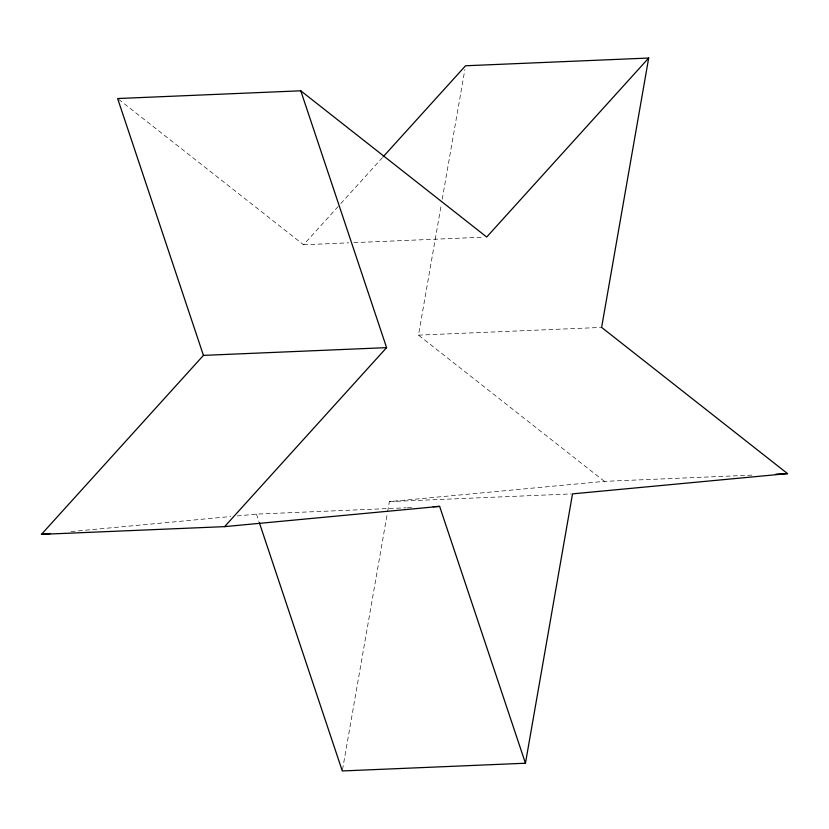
<?xml version="1.0" encoding="UTF-8"?>
<svg xmlns="http://www.w3.org/2000/svg" width="829" height="829" viewBox="0 0 829 829"><rect width="100%" height="100%" fill="white"/><g stroke="black" fill="none" stroke-linecap="round" stroke-linejoin="round"><path stroke-width="0.62" stroke-dasharray="4.14 3.11" d="M342.512 769.685L387.371 513.037M387.599 511.762L389.371 501.597L604.393 481.359L754.017 475.038M604.393 481.359L418.469 335.134L441.339 204.266M442.23 199.178L464.872 69.584M118.64 99.335L303.549 244.762L339.931 204.556M340.802 203.602L382.387 157.655M71.066 531.576L230.721 516.54M237.167 515.928L256.472 514.115L406.096 507.804M303.549 244.762L348.698 242.856M353.859 242.638L484.126 237.135M418.469 335.134L601.616 327.403M389.371 501.597L571.233 493.929M407.381 507.742L413.837 507.472M256.472 514.115L258.928 521.451"/><path stroke-width="1.24" d="M259.342 522.674L342.294 770.96L525.451 763.229L572.528 493.866L787.55 473.618L601.616 327.403L648.692 58.04L465.546 65.771L383.247 156.702M525.451 763.229L439.629 506.384L224.607 526.633L41.45 534.363L203.437 355.382L386.594 347.641L300.772 90.807L117.625 98.537L203.437 355.382M224.607 526.633L386.594 347.641M648.692 58.04L486.706 237.032L300.772 90.807M41.45 534.363L50.465 533.513M775.944 474.115L787.55 473.618M433.184 506.654L439.629 506.384"/></g></svg>
